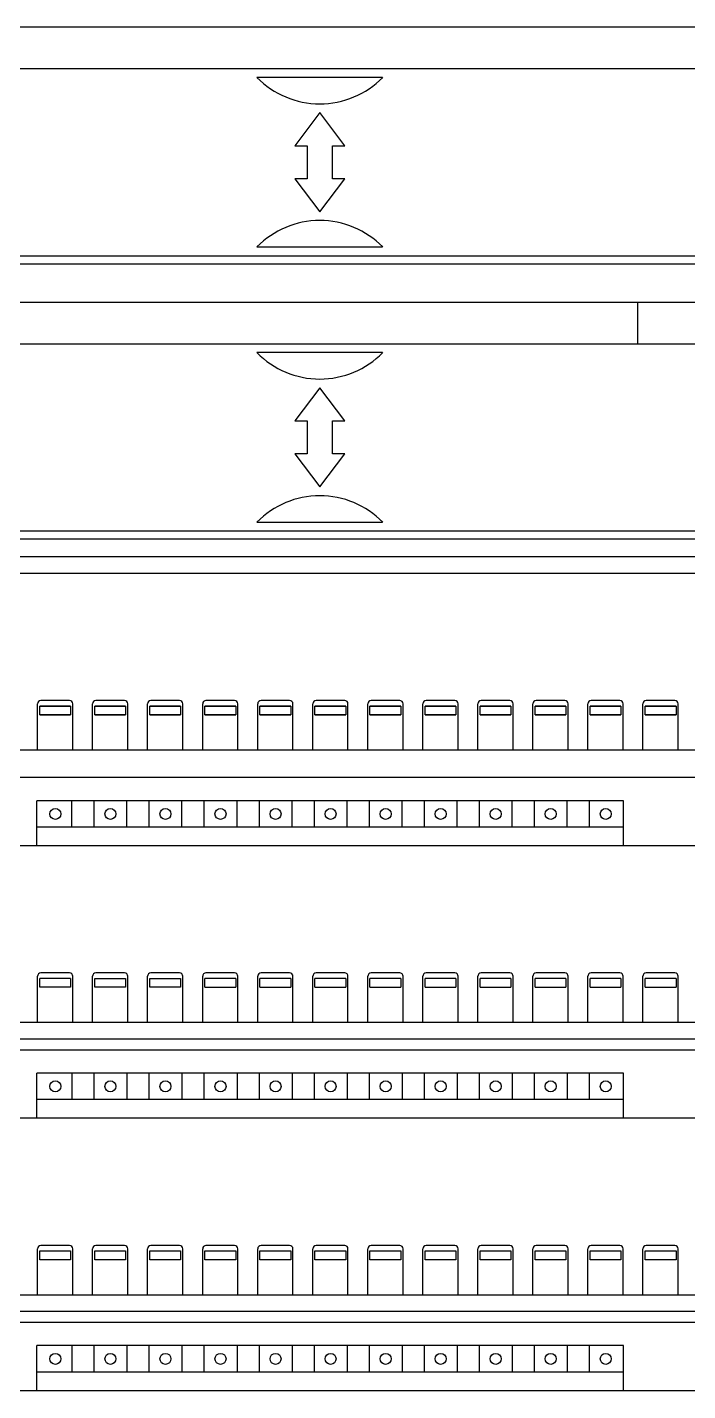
# Model space of a CAD drawing. Extents: x 10 to 610, y -247 to 1644.
# Drawn here: x 261.6 to 321.6, y 939.2 to 1063.1 of the extents above; entities that cross this region are included whole.
import ezdxf

# ---------------------------------------------------------------- set-up
doc = ezdxf.new("R2010")
doc.units = 0
doc.header["$LTSCALE"] = 5
doc.header["$MEASUREMENT"] = 0
doc.layers.get('0').update_dxf_attribs({"linetype": 'CONTINUOUS'})

# ---------------------------------------------------------------- blocks, each defined once
blk = doc.blocks.new('L50')
at = {"color": 7, "linetype": 'Continuous'}
for p, q in [((257.75, 364.5), (78.6, 364.5)), ((101.2, 360.75), (239.8, 360.75)), ((176.21, 359.95), (164.79, 359.95)), ((170.5, 356.75), (168.24, 353.75)), ((172.76, 353.75), (170.5, 356.75)), ((168.24, 353.75), (169.35, 353.75)), ((169.35, 353.75), (169.35, 350.75)), ((171.65, 350.75), (171.65, 353.75)), ((171.65, 353.75), (172.76, 353.75)), ((169.35, 350.75), (168.24, 350.75)), ((168.24, 350.75), (170.5, 347.75)), ((170.5, 347.75), (172.76, 350.75)), ((172.76, 350.75), (171.65, 350.75)), ((164.79, 344.55), (176.21, 344.55)), ((101.2, 343.75), (239.8, 343.75)), ((257.75, 343), (78.6, 343)), ((257.75, 339.5), (78.6, 339.5)), ((199.35, 339.5), (199.35, 335.75)), ((101.2, 335.75), (239.8, 335.75)), ((176.21, 334.95), (164.79, 334.95)), ((170.5, 331.75), (168.24, 328.75)), ((172.76, 328.75), (170.5, 331.75)), ((168.24, 328.75), (169.35, 328.75)), ((169.35, 328.75), (169.35, 325.75)), ((171.65, 325.75), (171.65, 328.75)), ((171.65, 328.75), (172.76, 328.75)), ((169.35, 325.75), (168.24, 325.75)), ((168.24, 325.75), (170.5, 322.75)), ((170.5, 322.75), (172.76, 325.75)), ((172.76, 325.75), (171.65, 325.75)), ((164.79, 319.55), (176.21, 319.55)), ((101.2, 318.75), (239.8, 318.75)), ((257.75, 318), (78.6, 318)), ((241.88, 316.4), (68.6, 316.4)), ((285.5, 314.9), (-1.5, 314.9)), ((144.86, 298.85), (144.86, 303.05)), ((145.06, 302.87), (147.86, 302.87)), ((145.06, 302.85), (147.86, 302.85)), ((145.06, 302.05), (145.06, 302.85)), ((147.76, 303.35), (145.16, 303.35)), ((147.86, 302.85), (147.86, 302.05)), ((148.06, 298.85), (148.06, 303.05)), ((149.86, 298.85), (149.86, 303.05)), ((150.06, 302.87), (152.86, 302.87)), ((150.06, 302.85), (152.86, 302.85)), ((150.06, 302.05), (150.06, 302.85)), ((152.76, 303.35), (150.16, 303.35)), ((152.86, 302.85), (152.86, 302.05)), ((153.06, 298.85), (153.06, 303.05)), ((154.86, 298.85), (154.86, 303.05)), ((155.06, 302.87), (157.86, 302.87)), ((155.06, 302.85), (157.86, 302.85)), ((155.06, 302.05), (155.06, 302.85)), ((157.76, 303.35), (155.16, 303.35)), ((157.86, 302.85), (157.86, 302.05)), ((158.06, 298.85), (158.06, 303.05)), ((159.86, 298.85), (159.86, 303.05)), ((160.06, 302.87), (162.86, 302.87)), ((160.06, 302.85), (162.86, 302.85)), ((160.06, 302.05), (160.06, 302.85)), ((162.76, 303.35), (160.16, 303.35)), ((161.16, 302.85), (161.16, 302.87)), ((162.86, 302.85), (162.86, 302.05)), ((163.06, 298.85), (163.06, 303.05)), ((164.86, 298.85), (164.86, 303.05)), ((165.06, 302.87), (167.86, 302.87)), ((165.06, 302.85), (167.86, 302.85)), ((165.06, 302.05), (165.06, 302.85)), ((167.76, 303.35), (165.16, 303.35)), ((167.86, 302.85), (167.86, 302.05)), ((168.06, 298.85), (168.06, 303.05)), ((169.86, 298.85), (169.86, 303.05)), ((170.06, 302.87), (172.86, 302.87)), ((170.06, 302.85), (172.86, 302.85)), ((170.06, 302.05), (170.06, 302.85)), ((172.76, 303.35), (170.16, 303.35)), ((172.86, 302.85), (172.86, 302.05)), ((173.06, 298.85), (173.06, 303.05)), ((174.86, 298.85), (174.86, 303.05)), ((175.06, 302.87), (177.86, 302.87)), ((175.06, 302.85), (177.86, 302.85)), ((175.06, 302.05), (175.06, 302.85)), ((177.76, 303.35), (175.16, 303.35)), ((177.86, 302.85), (177.86, 302.05)), ((178.06, 298.85), (178.06, 303.05)), ((179.86, 298.85), (179.86, 303.05)), ((180.06, 302.87), (182.86, 302.87)), ((180.06, 302.85), (182.86, 302.85)), ((180.06, 302.05), (180.06, 302.85)), ((182.76, 303.35), (180.16, 303.35)), ((182.86, 302.85), (182.86, 302.05)), ((183.06, 298.85), (183.06, 303.05)), ((184.86, 298.85), (184.86, 303.05)), ((185.06, 302.87), (187.86, 302.87)), ((185.06, 302.85), (187.86, 302.85)), ((185.06, 302.05), (185.06, 302.85)), ((187.76, 303.35), (185.16, 303.35)), ((187.86, 302.85), (187.86, 302.05)), ((188.06, 298.85), (188.06, 303.05)), ((189.86, 298.85), (189.86, 303.05)), ((190.06, 302.87), (192.86, 302.87)), ((190.06, 302.85), (192.86, 302.85)), ((190.06, 302.05), (190.06, 302.85)), ((192.76, 303.35), (190.16, 303.35)), ((191.16, 302.85), (191.16, 302.87)), ((192.86, 302.85), (192.86, 302.05)), ((193.06, 298.85), (193.06, 303.05)), ((194.86, 298.85), (194.86, 303.05)), ((195.06, 302.87), (197.86, 302.87)), ((195.06, 302.85), (197.86, 302.85)), ((195.06, 302.05), (195.06, 302.85)), ((197.76, 303.35), (195.16, 303.35)), ((197.86, 302.85), (197.86, 302.05)), ((198.06, 298.85), (198.06, 303.05)), ((199.86, 298.85), (199.86, 303.05)), ((200.06, 302.87), (202.86, 302.87)), ((200.06, 302.85), (202.86, 302.85)), ((200.06, 302.05), (200.06, 302.85)), ((202.76, 303.35), (200.16, 303.35)), ((202.86, 302.85), (202.86, 302.05)), ((203.06, 298.85), (203.06, 303.05)), ((147.86, 302.05), (145.06, 302.05)), ((147.86, 302.03), (145.06, 302.03)), ((152.86, 302.05), (150.06, 302.05)), ((152.86, 302.03), (150.06, 302.03)), ((157.86, 302.05), (155.06, 302.05)), ((157.86, 302.03), (155.06, 302.03)), ((162.86, 302.05), (160.06, 302.05)), ((162.86, 302.03), (160.06, 302.03)), ((167.86, 302.05), (165.06, 302.05)), ((167.86, 302.03), (165.06, 302.03)), ((172.86, 302.05), (170.06, 302.05)), ((172.86, 302.03), (170.06, 302.03)), ((177.86, 302.05), (175.06, 302.05)), ((177.86, 302.03), (175.06, 302.03)), ((182.86, 302.05), (180.06, 302.05)), ((182.86, 302.03), (180.06, 302.03)), ((187.86, 302.05), (185.06, 302.05)), ((187.86, 302.03), (185.06, 302.03)), ((192.86, 302.05), (190.06, 302.05)), ((192.86, 302.03), (190.06, 302.03)), ((197.86, 302.05), (195.06, 302.05)), ((197.86, 302.03), (195.06, 302.03)), ((202.86, 302.05), (200.06, 302.05)), ((202.86, 302.03), (200.06, 302.03)), ((271.96, 298.85), (22.6, 298.85)), ((268.96, 296.35), (11.93, 296.35)), ((198.1, 294.25), (144.8, 294.25)), ((144.8, 290.15), (144.8, 294.25)), ((147.98, 291.85), (147.98, 294.25)), ((149.98, 294.25), (149.98, 291.85)), ((152.98, 291.85), (152.98, 294.25)), ((154.98, 294.25), (154.98, 291.85)), ((157.98, 291.85), (157.98, 294.25)), ((159.98, 294.25), (159.98, 291.85)), ((162.98, 291.85), (162.98, 294.25)), ((164.98, 294.25), (164.98, 291.85)), ((167.98, 291.85), (167.98, 294.25)), ((169.98, 294.25), (169.98, 291.85)), ((172.98, 291.85), (172.98, 294.25)), ((174.98, 294.25), (174.98, 291.85)), ((177.98, 291.85), (177.98, 294.25)), ((179.98, 294.25), (179.98, 291.85)), ((182.98, 291.85), (182.98, 294.25)), ((184.98, 294.25), (184.98, 291.85)), ((187.98, 291.85), (187.98, 294.25)), ((189.98, 294.25), (189.98, 291.85)), ((192.98, 291.85), (192.98, 294.25)), ((194.98, 294.25), (194.98, 291.85)), ((198.1, 290.15), (198.1, 294.25)), ((198.1, 291.85), (144.8, 291.85)), ((285.5, 290.15), (-1.5, 290.15)), ((144.86, 274.1), (144.86, 278.3)), ((145.06, 278.12), (147.86, 278.12)), ((145.06, 277.3), (145.06, 278.1)), ((147.76, 278.6), (145.16, 278.6)), ((147.86, 278.1), (147.86, 277.3)), ((148.06, 274.1), (148.06, 278.3)), ((149.86, 274.1), (149.86, 278.3)), ((150.06, 278.1), (152.86, 278.1)), ((150.06, 277.3), (150.06, 278.1)), ((152.76, 278.6), (150.16, 278.6)), ((152.86, 278.1), (152.86, 277.3)), ((153.06, 274.1), (153.06, 278.3)), ((154.86, 274.1), (154.86, 278.3)), ((155.06, 278.1), (157.86, 278.1)), ((155.06, 277.3), (155.06, 278.1)), ((157.76, 278.6), (155.16, 278.6)), ((157.86, 278.1), (157.86, 277.3)), ((158.06, 274.1), (158.06, 278.3)), ((159.86, 274.1), (159.86, 278.3)), ((160.06, 278.12), (162.86, 278.12)), ((160.06, 277.3), (160.06, 278.1)), ((162.76, 278.6), (160.16, 278.6)), ((162.86, 278.1), (162.86, 277.3)), ((163.06, 274.1), (163.06, 278.3)), ((164.86, 274.1), (164.86, 278.3)), ((165.06, 278.12), (167.86, 278.12)), ((165.06, 277.3), (165.06, 278.1)), ((167.76, 278.6), (165.16, 278.6)), ((167.86, 278.1), (167.86, 277.3)), ((168.06, 274.1), (168.06, 278.3)), ((169.86, 274.1), (169.86, 278.3)), ((170.06, 278.12), (172.86, 278.12)), ((170.06, 277.3), (170.06, 278.1)), ((172.76, 278.6), (170.16, 278.6)), ((172.86, 278.1), (172.86, 277.3)), ((173.06, 274.1), (173.06, 278.3)), ((174.86, 274.1), (174.86, 278.3)), ((175.06, 278.12), (177.86, 278.12)), ((175.06, 277.3), (175.06, 278.1)), ((177.76, 278.6), (175.16, 278.6)), ((177.86, 278.1), (177.86, 277.3)), ((178.06, 274.1), (178.06, 278.3)), ((179.86, 274.1), (179.86, 278.3)), ((180.06, 278.12), (182.86, 278.12)), ((180.06, 277.3), (180.06, 278.1)), ((182.76, 278.6), (180.16, 278.6)), ((182.86, 278.1), (182.86, 277.3)), ((183.06, 274.1), (183.06, 278.3)), ((184.86, 274.1), (184.86, 278.3)), ((185.06, 278.12), (187.86, 278.12)), ((185.06, 277.3), (185.06, 278.1)), ((187.76, 278.6), (185.16, 278.6)), ((187.86, 278.1), (187.86, 277.3)), ((188.06, 274.1), (188.06, 278.3)), ((189.86, 274.1), (189.86, 278.3)), ((190.06, 278.12), (192.86, 278.12)), ((190.06, 277.3), (190.06, 278.1)), ((192.76, 278.6), (190.16, 278.6)), ((192.86, 278.1), (192.86, 277.3)), ((193.06, 274.1), (193.06, 278.3)), ((194.86, 274.1), (194.86, 278.3)), ((195.06, 278.12), (197.86, 278.12)), ((195.06, 277.3), (195.06, 278.1)), ((197.76, 278.6), (195.16, 278.6)), ((197.86, 278.1), (197.86, 277.3)), ((198.06, 274.1), (198.06, 278.3)), ((199.86, 274.1), (199.86, 278.3)), ((200.06, 278.12), (202.86, 278.12)), ((200.06, 277.3), (200.06, 278.1)), ((202.76, 278.6), (200.16, 278.6)), ((202.86, 278.1), (202.86, 277.3)), ((203.06, 274.1), (203.06, 278.3)), ((147.86, 277.3), (145.06, 277.3)), ((152.86, 277.3), (150.06, 277.3)), ((157.86, 277.3), (155.06, 277.3)), ((162.86, 277.28), (160.06, 277.28)), ((167.86, 277.28), (165.06, 277.28)), ((172.86, 277.28), (170.06, 277.28)), ((177.86, 277.28), (175.06, 277.28)), ((182.86, 277.28), (180.06, 277.28)), ((187.86, 277.28), (185.06, 277.28)), ((192.86, 277.28), (190.06, 277.28)), ((197.86, 277.28), (195.06, 277.28)), ((202.86, 277.28), (200.06, 277.28)), ((271.96, 274.1), (22.6, 274.1)), ((268.96, 272.6), (22.6, 272.6)), ((268.96, 271.6), (11.93, 271.6)), ((198.1, 269.5), (144.8, 269.5)), ((144.8, 265.4), (144.8, 269.5)), ((147.98, 269.5), (147.98, 267.1)), ((149.98, 269.5), (149.98, 267.1)), ((152.98, 269.5), (152.98, 267.1)), ((154.98, 269.5), (154.98, 267.1)), ((157.98, 269.5), (157.98, 267.1)), ((159.98, 269.5), (159.98, 267.1)), ((162.98, 269.5), (162.98, 267.1)), ((164.98, 269.5), (164.98, 267.1)), ((167.98, 269.5), (167.98, 267.1)), ((169.98, 269.5), (169.98, 267.1)), ((172.98, 269.5), (172.98, 267.1)), ((174.98, 269.5), (174.98, 267.1)), ((177.98, 269.5), (177.98, 267.1)), ((179.98, 269.5), (179.98, 267.1)), ((182.98, 269.5), (182.98, 267.1)), ((184.98, 269.5), (184.98, 267.1)), ((187.98, 269.5), (187.98, 267.1)), ((189.98, 269.5), (189.98, 267.1)), ((192.98, 269.5), (192.98, 267.1)), ((194.98, 269.5), (194.98, 267.1)), ((198.1, 265.4), (198.1, 269.5)), ((198.1, 267.1), (144.8, 267.1)), ((285.5, 265.4), (-1.5, 265.4)), ((285.5, 265.4), (-1.5, 265.4)), ((144.86, 249.35), (144.86, 253.55)), ((145.06, 253.37), (147.86, 253.37)), ((145.06, 252.55), (145.06, 253.35)), ((147.76, 253.85), (145.16, 253.85)), ((147.86, 253.35), (147.86, 252.55)), ((148.06, 249.35), (148.06, 253.55)), ((149.86, 249.35), (149.86, 253.55)), ((150.06, 253.35), (152.86, 253.35)), ((150.06, 252.55), (150.06, 253.35)), ((152.76, 253.85), (150.16, 253.85)), ((152.86, 253.35), (152.86, 252.55)), ((153.06, 249.35), (153.06, 253.55)), ((154.86, 249.35), (154.86, 253.55)), ((155.06, 253.35), (157.86, 253.35)), ((155.06, 252.55), (155.06, 253.35)), ((157.76, 253.85), (155.16, 253.85)), ((157.86, 253.35), (157.86, 252.55)), ((158.06, 249.35), (158.06, 253.55)), ((159.86, 249.35), (159.86, 253.55)), ((160.06, 253.37), (162.86, 253.37)), ((160.06, 252.55), (160.06, 253.35)), ((162.76, 253.85), (160.16, 253.85)), ((162.86, 253.35), (162.86, 252.55)), ((163.06, 249.35), (163.06, 253.55)), ((164.86, 249.35), (164.86, 253.55)), ((165.06, 253.37), (167.86, 253.37)), ((165.06, 252.55), (165.06, 253.35)), ((167.76, 253.85), (165.16, 253.85)), ((167.86, 253.35), (167.86, 252.55)), ((168.06, 249.35), (168.06, 253.55)), ((169.86, 249.35), (169.86, 253.55)), ((170.06, 253.37), (172.86, 253.37)), ((170.06, 252.55), (170.06, 253.35)), ((172.76, 253.85), (170.16, 253.85)), ((172.86, 253.35), (172.86, 252.55)), ((173.06, 249.35), (173.06, 253.55)), ((174.86, 249.35), (174.86, 253.55)), ((175.06, 253.37), (177.86, 253.37)), ((175.06, 252.55), (175.06, 253.35)), ((177.76, 253.85), (175.16, 253.85)), ((177.86, 253.35), (177.86, 252.55)), ((178.06, 249.35), (178.06, 253.55)), ((179.86, 249.35), (179.86, 253.55)), ((180.06, 253.37), (182.86, 253.37)), ((180.06, 252.55), (180.06, 253.35)), ((182.76, 253.85), (180.16, 253.85)), ((182.86, 253.35), (182.86, 252.55)), ((183.06, 249.35), (183.06, 253.55)), ((184.86, 249.35), (184.86, 253.55)), ((185.06, 253.37), (187.86, 253.37)), ((185.06, 252.55), (185.06, 253.35)), ((187.76, 253.85), (185.16, 253.85)), ((187.86, 253.35), (187.86, 252.55)), ((188.06, 249.35), (188.06, 253.55)), ((189.86, 249.35), (189.86, 253.55)), ((190.06, 253.37), (192.86, 253.37)), ((190.06, 252.55), (190.06, 253.35)), ((192.76, 253.85), (190.16, 253.85)), ((192.86, 253.35), (192.86, 252.55)), ((193.06, 249.35), (193.06, 253.55)), ((194.86, 249.35), (194.86, 253.55)), ((195.06, 253.37), (197.86, 253.37)), ((195.06, 252.55), (195.06, 253.35)), ((197.76, 253.85), (195.16, 253.85)), ((197.86, 253.35), (197.86, 252.55)), ((198.06, 249.35), (198.06, 253.55)), ((199.86, 249.35), (199.86, 253.55)), ((200.06, 253.37), (202.86, 253.37)), ((200.06, 252.55), (200.06, 253.35)), ((202.76, 253.85), (200.16, 253.85)), ((202.86, 253.35), (202.86, 252.55)), ((203.06, 249.35), (203.06, 253.55)), ((147.86, 252.55), (145.06, 252.55)), ((152.86, 252.55), (150.06, 252.55)), ((157.86, 252.55), (155.06, 252.55)), ((162.86, 252.53), (160.06, 252.53)), ((167.86, 252.53), (165.06, 252.53)), ((172.86, 252.53), (170.06, 252.53)), ((177.86, 252.53), (175.06, 252.53)), ((182.86, 252.53), (180.06, 252.53)), ((187.86, 252.53), (185.06, 252.53)), ((192.86, 252.53), (190.06, 252.53)), ((197.86, 252.53), (195.06, 252.53)), ((202.86, 252.53), (200.06, 252.53)), ((271.96, 249.35), (22.6, 249.35)), ((268.96, 247.85), (22.6, 247.85)), ((268.96, 246.85), (11.93, 246.85)), ((198.1, 244.75), (144.8, 244.75)), ((144.8, 240.65), (144.8, 244.75)), ((147.98, 244.75), (147.98, 242.35)), ((149.98, 244.75), (149.98, 242.35)), ((152.98, 244.75), (152.98, 242.35)), ((154.98, 244.75), (154.98, 242.35)), ((157.98, 244.75), (157.98, 242.35)), ((159.98, 244.75), (159.98, 242.35)), ((162.98, 244.75), (162.98, 242.35)), ((164.98, 244.75), (164.98, 242.35)), ((167.98, 244.75), (167.98, 242.35)), ((169.98, 244.75), (169.98, 242.35)), ((172.98, 244.75), (172.98, 242.35)), ((174.98, 244.75), (174.98, 242.35)), ((177.98, 244.75), (177.98, 242.35)), ((179.98, 244.75), (179.98, 242.35)), ((182.98, 244.75), (182.98, 242.35)), ((184.98, 244.75), (184.98, 242.35)), ((187.98, 244.75), (187.98, 242.35)), ((189.98, 244.75), (189.98, 242.35)), ((192.98, 244.75), (192.98, 242.35)), ((194.98, 244.75), (194.98, 242.35)), ((198.1, 240.65), (198.1, 244.75)), ((198.1, 242.35), (144.8, 242.35)), ((285.5, 240.65), (-1.5, 240.65))]:
    blk.add_line(p, q, dxfattribs=at)
for centre in [(146.48, 293.05), (151.48, 293.05), (156.48, 293.05), (161.48, 293.05), (166.48, 293.05), (171.48, 293.05), (176.48, 293.05), (181.48, 293.05), (186.48, 293.05), (191.48, 293.05), (196.48, 293.05), (146.48, 268.3), (151.48, 268.3), (156.48, 268.3), (161.48, 268.3), (166.48, 268.3), (171.48, 268.3), (176.48, 268.3), (181.48, 268.3), (186.48, 268.3), (191.48, 268.3), (196.48, 268.3), (146.48, 243.55), (151.48, 243.55), (156.48, 243.55), (161.48, 243.55), (166.48, 243.55), (171.48, 243.55), (176.48, 243.55), (181.48, 243.55), (186.48, 243.55), (191.48, 243.55), (196.48, 243.55)]:
    blk.add_circle(centre, 0.5, dxfattribs=at)
for centre, radius, start, end in [((170.5, 365.55), 8, 224.427, 315.573), ((170.5, 338.95), 8, 44.427, 135.573), ((170.5, 340.55), 8, 224.427, 315.573), ((170.5, 313.95), 8, 44.427, 135.573), ((145.16, 303.05), 0.3, 90, 180), ((147.76, 303.05), 0.3, 0, 90), ((150.16, 303.05), 0.3, 90, 180), ((152.76, 303.05), 0.3, 0, 90), ((155.16, 303.05), 0.3, 90, 180), ((157.76, 303.05), 0.3, 0, 90), ((160.16, 303.05), 0.3, 90, 180), ((162.76, 303.05), 0.3, 0, 90), ((165.16, 303.05), 0.3, 90, 180), ((167.76, 303.05), 0.3, 0, 90), ((170.16, 303.05), 0.3, 90, 180), ((172.76, 303.05), 0.3, 0, 90), ((175.16, 303.05), 0.3, 90, 180), ((177.76, 303.05), 0.3, 0, 90), ((180.16, 303.05), 0.3, 90, 180), ((182.76, 303.05), 0.3, 0, 90), ((185.16, 303.05), 0.3, 90, 180), ((187.76, 303.05), 0.3, 0, 90), ((190.16, 303.05), 0.3, 90, 180), ((192.76, 303.05), 0.3, 0, 90), ((195.16, 303.05), 0.3, 90, 180), ((197.76, 303.05), 0.3, 0, 90), ((200.16, 303.05), 0.3, 90, 180), ((202.76, 303.05), 0.3, 0, 90), ((145.16, 278.3), 0.3, 90, 180), ((147.76, 278.3), 0.3, 0, 90), ((150.16, 278.3), 0.3, 90, 180), ((152.76, 278.3), 0.3, 0, 90), ((155.16, 278.3), 0.3, 90, 180), ((157.76, 278.3), 0.3, 0, 90), ((160.16, 278.3), 0.3, 90, 180), ((162.76, 278.3), 0.3, 0, 90), ((165.16, 278.3), 0.3, 90, 180), ((167.76, 278.3), 0.3, 0, 90), ((170.16, 278.3), 0.3, 90, 180), ((172.76, 278.3), 0.3, 0, 90), ((175.16, 278.3), 0.3, 90, 180), ((177.76, 278.3), 0.3, 0, 90), ((180.16, 278.3), 0.3, 90, 180), ((182.76, 278.3), 0.3, 0, 90), ((185.16, 278.3), 0.3, 90, 180), ((187.76, 278.3), 0.3, 0, 90), ((190.16, 278.3), 0.3, 90, 180), ((192.76, 278.3), 0.3, 0, 90), ((195.16, 278.3), 0.3, 90, 180), ((197.76, 278.3), 0.3, 0, 90), ((200.16, 278.3), 0.3, 90, 180), ((202.76, 278.3), 0.3, 0, 90), ((145.16, 253.55), 0.3, 90, 180), ((147.76, 253.55), 0.3, 0, 90), ((150.16, 253.55), 0.3, 90, 180), ((152.76, 253.55), 0.3, 0, 90), ((155.16, 253.55), 0.3, 90, 180), ((157.76, 253.55), 0.3, 0, 90), ((160.16, 253.55), 0.3, 90, 180), ((162.76, 253.55), 0.3, 0, 90), ((165.16, 253.55), 0.3, 90, 180), ((167.76, 253.55), 0.3, 0, 90), ((170.16, 253.55), 0.3, 90, 180), ((172.76, 253.55), 0.3, 0, 90), ((175.16, 253.55), 0.3, 90, 180), ((177.76, 253.55), 0.3, 0, 90), ((180.16, 253.55), 0.3, 90, 180), ((182.76, 253.55), 0.3, 0, 90), ((185.16, 253.55), 0.3, 90, 180), ((187.76, 253.55), 0.3, 0, 90), ((190.16, 253.55), 0.3, 90, 180), ((192.76, 253.55), 0.3, 0, 90), ((195.16, 253.55), 0.3, 90, 180), ((197.76, 253.55), 0.3, 0, 90), ((200.16, 253.55), 0.3, 90, 180), ((202.76, 253.55), 0.3, 0, 90)]:
    blk.add_arc(centre, radius, start, end, dxfattribs=at)

msp = doc.modelspace()

# ---------------------------------------------------------------- block references
at = {"linetype": 'Continuous'}
msp.add_blockref('L50', (117.65, 698.58), dxfattribs=at)

doc.saveas('drawing.dxf')
